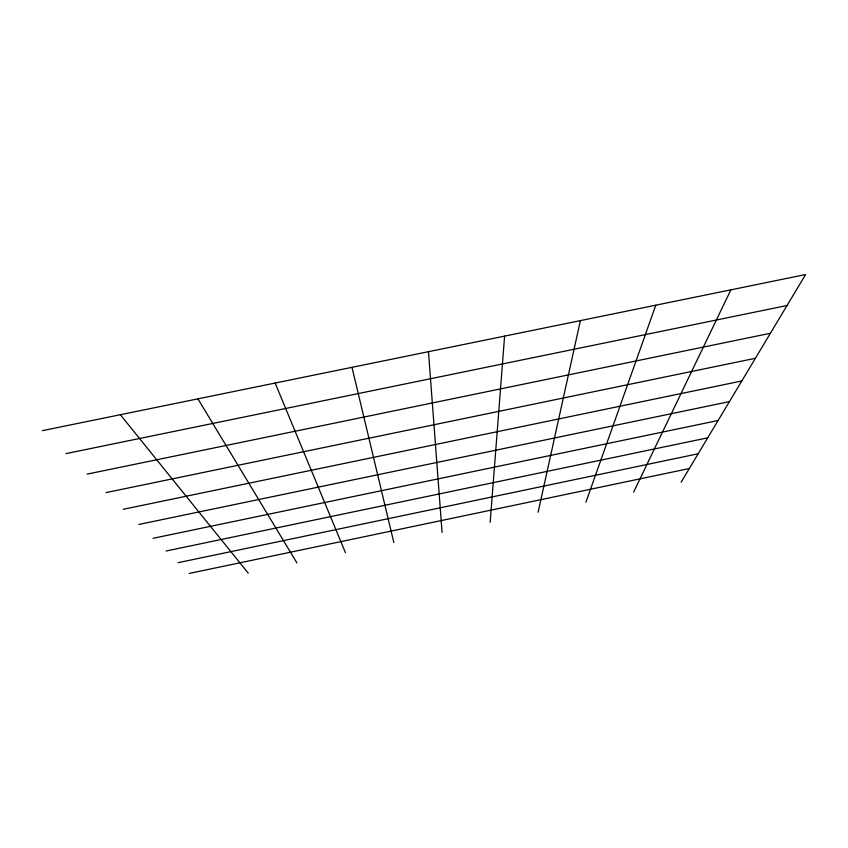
<?xml version="1.0" encoding="UTF-8"?>
<svg xmlns="http://www.w3.org/2000/svg" width="848" height="848" viewBox="0 0 848 848"><rect width="100%" height="100%" fill="white"/><g stroke="black" fill="none" stroke-linecap="round" stroke-linejoin="round"><path stroke-width="1.27" d="M490.165 522.326L504.602 336.115M538.12 512.245L580.382 320.618M585.926 502.196L655.801 305.185M633.594 492.179L730.881 289.836M681.124 482.194L805.6 274.551L42.4 430.657M178.133 562.68L698.158 453.775M189.21 573.449L689.318 468.52M123.236 509.288L741.799 380.964M138.839 524.456L729.428 401.613M153.075 538.31L718.108 420.491M166.134 550.999L707.72 437.822M87.09 474.127L770.397 333.264M106.074 492.582L755.398 358.291M65.996 453.606L787.039 305.503M120.342 414.714L248.273 573.163M197.923 398.846L296.938 562.934M275.134 383.052L345.465 552.737M351.984 367.332L393.843 542.572M428.473 351.687L442.073 532.438"/></g></svg>
